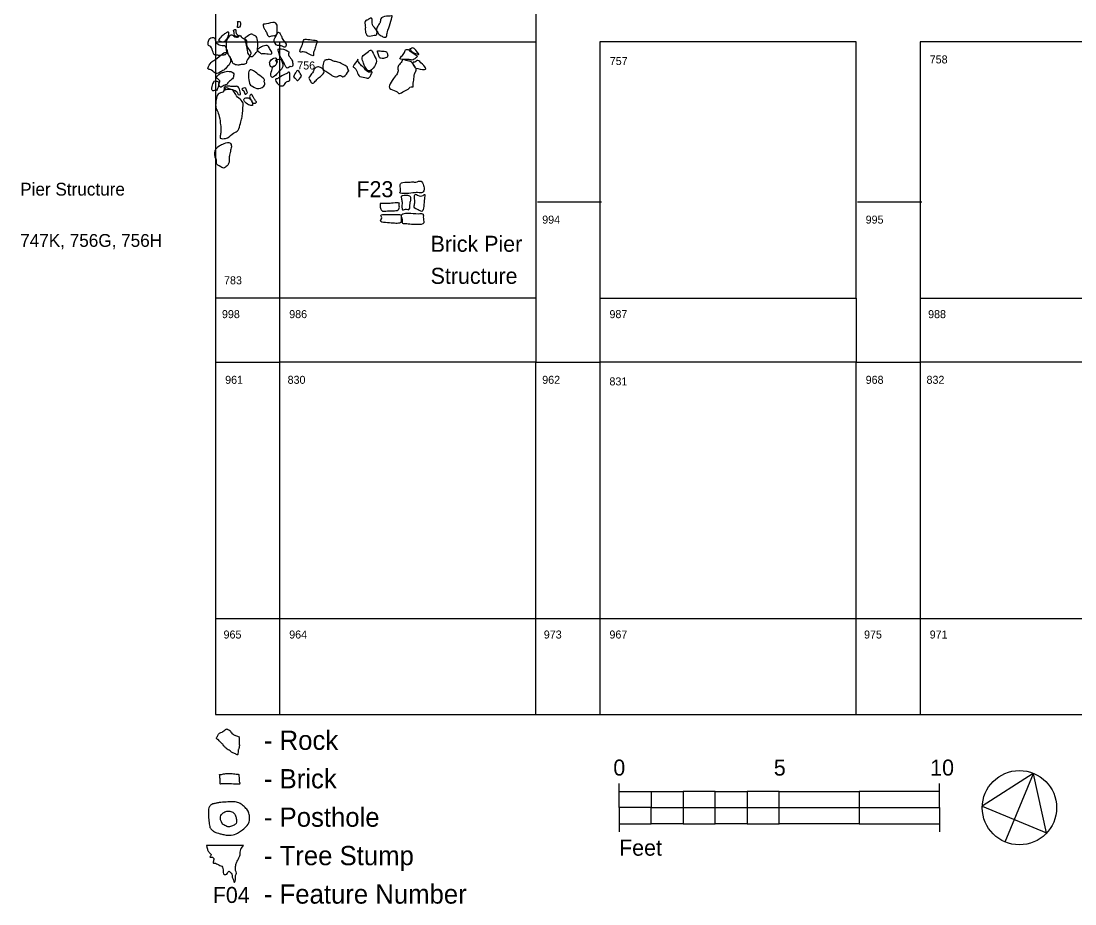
# Model space of a CAD drawing. Extents: x 161.9 to 213.3, y -308.9 to -257.7.
# Drawn here: x 161.93 to 194.83, y -308.91 to -281.35 of the extents above; entities that cross this region are included whole.
import ezdxf

# ---------------------------------------------------------------- set-up
doc = ezdxf.new("R2010")
doc.units = 0
for name, color, linetype in [('exc_ unit #', 7, 'Continuous'), ('Grid', 7, 'Continuous'), ('Labels', 7, 'Continuous'), ('Level 14', 7, 'Continuous'), ('Masonry', 7, 'Continuous'), ('misc postholes', 7, 'Continuous')]:
    doc.layers.add(name, color=color, linetype=linetype)

msp = doc.modelspace()

# ---------------------------------------------------------------- linework, layer by layer
at = {"layer": 'Grid'}
for p, q in [((168, -272), (168, -303)), ((178, -280), (178, -282)), ((170, -282), (170, -292)), ((178.05, -287), (180.05, -287)), ((188.05, -287), (190.05, -287)), ((178, -290), (178, -292)), ((180, -290), (180, -292)), ((188, -290), (188, -292)), ((190, -290), (190, -292)), ((168, -292), (170, -292)), ((178, -292), (180, -292)), ((188, -292), (190, -292)), ((168, -300), (170, -300)), ((178, -300), (180, -300)), ((188, -300), (190, -300)), ((168, -303), (170, -303)), ((178, -303), (180, -303)), ((188, -303), (190, -303))]:
    msp.add_line(p, q, dxfattribs=at)
for points in [[(168, -282), (178, -282), (178, -290), (168, -290)], [(170, -300), (170, -303), (178, -303), (178, -300)], [(180, -300), (180, -303), (188, -303), (188, -300)], [(190, -300), (190, -303), (198, -303), (198, -300)]]:
    msp.add_lwpolyline(points, dxfattribs=at)
for points in [[(180, -282), (180, -290), (188, -290), (188, -282)], [(190, -282), (190, -290), (198, -290), (198, -282)], [(170, -292), (170, -300), (178, -300), (178, -292)], [(180, -292), (180, -300), (188, -300), (188, -292)], [(190, -292), (190, -300), (198, -300), (198, -292)]]:
    msp.add_lwpolyline(points, close=True, dxfattribs=at)
at = {"layer": 'Masonry'}
for points in [[(172.781, -281.297), (172.82, -281.276), (172.915, -281.205), (172.855, -281.49), (173.064, -281.626), (173.032, -281.803), (172.995, -281.777), (172.717, -281.865), (172.668, -281.651), (172.685, -281.514), (172.648, -281.391), (172.683, -281.33), (172.742, -281.318), (172.781, -281.297)], [(173.149, -281.35), (173.156, -281.313), (173.169, -281.196), (173.507, -281.206), (173.527, -281.155), (173.469, -281.421), (173.34, -281.723), (173.357, -281.802), (173.32, -281.876), (173.186, -281.836), (173.255, -281.85), (173.091, -281.787), (173.029, -281.638), (173.008, -281.601), (173.13, -281.42), (173.143, -281.387), (173.149, -281.35)], [(168.21, -282.008), (168.239, -282.013), (168.256, -282.005), (168.294, -281.987), (168.402, -281.832), (168.419, -281.659), (168.341, -281.714), (168.25, -281.762), (168.094, -281.94), (168.084, -281.973), (168.181, -282.002), (168.21, -282.008)], [(168.628, -281.617), (168.623, -281.613), (168.6, -281.6), (168.55, -281.65), (168.586, -281.707), (168.577, -281.795), (168.677, -281.853), (168.715, -281.796), (168.631, -281.751), (168.626, -281.626), (168.632, -281.621), (168.628, -281.617)], [(168.701, -281.363), (168.684, -281.364), (168.695, -281.365), (168.699, -281.473), (168.665, -281.569), (168.768, -281.556), (168.774, -281.467), (168.796, -281.356), (168.718, -281.361), (168.701, -281.363)], [(168.701, -281.363), (168.684, -281.364), (168.695, -281.365), (168.699, -281.473), (168.665, -281.569), (168.768, -281.556), (168.774, -281.467), (168.796, -281.356), (168.718, -281.361), (168.701, -281.363)], [(169.594, -281.442), (169.664, -281.426), (169.893, -281.337), (169.938, -281.549), (169.918, -281.556), (169.921, -281.655), (169.929, -281.78), (169.822, -281.822), (169.805, -281.792), (169.645, -281.869), (169.603, -281.728), (169.547, -281.616), (169.485, -281.558), (169.477, -281.43), (169.525, -281.457), (169.594, -281.442)], [(167.932, -282.365), (167.946, -282.407), (167.971, -282.405), (168.061, -282.426), (168.192, -282.422), (168.323, -282.416), (168.348, -282.324), (168.308, -282.104), (168.256, -282.117), (168.169, -282.117), (167.985, -282.032), (167.994, -281.87), (167.883, -281.857), (167.813, -281.879), (167.767, -282.021), (167.758, -282.122), (167.887, -282.153), (167.918, -282.323), (167.932, -282.365)], [(168.6, -281.842), (168.583, -281.833), (168.55, -281.8), (168.479, -281.751), (168.337, -281.954), (168.345, -282.002), (168.337, -282.254), (168.354, -282.202), (168.414, -282.446), (168.445, -282.455), (168.547, -282.654), (168.533, -282.685), (168.703, -282.747), (168.8, -282.7), (168.871, -282.721), (168.996, -282.653), (168.936, -282.628), (169.123, -282.388), (169.087, -282.297), (168.95, -282.134), (168.987, -281.949), (168.929, -281.915), (168.812, -281.875), (168.737, -281.756), (168.728, -281.864), (168.65, -281.85), (168.617, -281.85), (168.6, -281.842)], [(168.99, -282.273), (168.975, -282.195), (168.891, -281.843), (168.933, -281.886), (169.113, -281.717), (169.216, -281.822), (169.297, -281.818), (169.326, -282.091), (169.32, -282.075), (169.308, -282.324), (169.314, -282.273), (169.159, -282.469), (169.07, -282.472), (168.981, -282.313), (169.005, -282.352), (168.99, -282.273)], [(169.898, -281.798), (169.875, -281.846), (169.816, -281.947), (169.83, -282.013), (169.888, -282.078), (169.882, -282.113), (170.037, -282.122), (170.071, -282.123), (170.165, -282.207), (170.235, -282.063), (170.101, -281.961), (170.064, -281.84), (170.04, -281.78), (169.957, -281.661), (169.922, -281.75), (169.898, -281.798)], [(170.939, -281.933), (170.86, -281.924), (170.739, -281.891), (170.725, -282.086), (170.622, -282.27), (170.634, -282.341), (170.714, -282.303), (170.764, -282.313), (170.89, -282.359), (171.08, -282.478), (171.041, -282.338), (171.127, -282.186), (171.142, -282.053), (171.211, -281.945), (171.018, -281.942), (170.939, -281.933)], [(167.899, -282.612), (167.862, -282.646), (167.745, -282.794), (167.769, -282.877), (167.869, -282.851), (168.021, -283.04), (168.155, -282.934), (168.306, -282.865), (168.317, -282.821), (168.434, -282.705), (168.467, -282.641), (168.483, -282.51), (168.393, -282.41), (168.352, -282.316), (168.245, -282.334), (167.971, -282.591), (167.937, -282.578), (167.899, -282.612)], [(169.436, -282.155), (169.488, -282.132), (169.639, -282.092), (169.678, -282.198), (169.775, -282.339), (169.757, -282.39), (169.677, -282.374), (169.415, -282.364), (169.465, -282.391), (169.286, -282.268), (169.328, -282.23), (169.384, -282.178), (169.436, -282.155)], [(170.261, -282.289), (170.204, -282.25), (169.891, -282.161), (170.004, -282.363), (169.974, -282.402), (170.053, -282.502), (170.054, -282.518), (170.157, -282.689), (170.152, -282.708), (170.212, -282.822), (170.267, -282.823), (170.321, -282.758), (170.409, -282.8), (170.412, -282.674), (170.391, -282.544), (170.232, -282.398), (170.318, -282.329), (170.261, -282.289)], [(170.261, -282.289), (170.204, -282.25), (169.891, -282.161), (170.004, -282.363), (169.974, -282.402), (170.053, -282.502), (170.054, -282.518), (170.157, -282.689), (170.152, -282.708), (170.212, -282.822), (170.267, -282.823), (170.321, -282.758), (170.409, -282.8), (170.412, -282.674), (170.391, -282.544), (170.232, -282.398), (170.318, -282.329), (170.261, -282.289)], [(172.733, -282.334), (172.678, -282.377), (172.536, -282.446), (172.61, -282.64), (172.649, -282.763), (172.75, -282.916), (172.857, -282.924), (173.07, -282.621), (172.982, -282.509), (172.865, -282.186), (172.788, -282.291), (172.733, -282.334)], [(173.138, -282.287), (173.087, -282.282), (173.029, -282.267), (173.093, -282.41), (173.11, -282.528), (173.288, -282.516), (173.401, -282.476), (173.353, -282.336), (173.336, -282.294), (173.189, -282.291), (173.138, -282.287)], [(174.068, -282.29), (174.026, -282.259), (174.077, -282.246), (173.907, -282.225), (173.905, -282.377), (173.771, -282.481), (173.727, -282.561), (174.039, -282.538), (174.137, -282.583), (174.2, -282.546), (174.28, -282.484), (174.331, -282.434), (174.11, -282.321), (174.068, -282.29)], [(174.096, -282.215), (174.116, -282.206), (174.163, -282.162), (174.241, -282.248), (174.387, -282.426), (174.3, -282.371), (174.214, -282.366), (174.115, -282.29), (174.044, -282.216), (174.076, -282.224), (174.096, -282.215)], [(169.919, -282.623), (169.923, -282.57), (169.885, -282.437), (169.67, -282.611), (169.7, -282.706), (169.692, -282.727), (169.743, -282.814), (169.86, -282.756), (169.915, -282.676), (169.919, -282.623)], [(169.919, -282.623), (169.923, -282.57), (169.885, -282.437), (169.67, -282.611), (169.7, -282.706), (169.692, -282.727), (169.743, -282.814), (169.86, -282.756), (169.915, -282.676), (169.919, -282.623)], [(169.729, -283.001), (169.722, -283.065), (169.755, -283.163), (169.936, -282.988), (169.932, -282.97), (169.987, -282.929), (170.133, -282.776), (170.074, -282.618), (170.046, -282.544), (169.977, -282.54), (169.872, -282.559), (169.879, -282.602), (169.933, -282.627), (169.881, -282.746), (169.789, -282.75), (169.8, -282.78), (169.737, -282.937), (169.729, -283.001)], [(169.729, -283.001), (169.722, -283.065), (169.755, -283.163), (169.936, -282.988), (169.932, -282.97), (169.987, -282.929), (170.133, -282.776), (170.074, -282.618), (170.046, -282.544), (169.977, -282.54), (169.872, -282.559), (169.879, -282.602), (169.933, -282.627), (169.881, -282.746), (169.789, -282.75), (169.8, -282.78), (169.737, -282.937), (169.729, -283.001)], [(171.458, -282.564), (171.491, -282.558), (171.575, -282.537), (171.623, -282.578), (171.666, -282.614), (171.829, -282.621), (171.951, -282.698), (172.139, -282.773), (172.129, -282.927), (172.197, -282.86), (171.982, -283.161), (171.904, -283), (171.783, -283.125), (171.627, -283.051), (171.501, -282.955), (171.376, -282.885), (171.329, -282.827), (171.379, -282.575), (171.426, -282.57), (171.458, -282.564)], [(172.428, -282.572), (172.454, -282.527), (172.417, -282.532), (172.501, -282.705), (172.621, -282.793), (172.635, -282.819), (172.795, -282.988), (172.86, -282.91), (172.918, -282.915), (172.789, -283.164), (172.737, -283.117), (172.474, -283.104), (172.427, -282.934), (172.324, -282.766), (172.261, -282.798), (172.402, -282.616), (172.428, -282.572)], [(173.951, -282.587), (173.983, -282.6), (174.05, -282.6), (174.05, -282.6), (174.129, -282.626), (174.163, -282.713), (174.289, -282.847), (174.254, -282.922), (174.266, -282.896), (174.181, -283.063), (174.216, -283.067), (174.16, -283.316), (174.174, -283.415), (174.175, -283.396), (174.039, -283.414), (174.077, -283.456), (173.887, -283.535), (173.72, -283.649), (173.709, -283.565), (173.441, -283.474), (173.397, -283.396), (173.557, -283.126), (173.686, -282.995), (173.708, -282.882), (173.666, -282.774), (173.811, -282.649), (173.853, -282.519), (173.918, -282.573), (173.951, -282.587)], [(174.283, -282.586), (174.304, -282.573), (174.351, -282.587), (174.565, -282.796), (174.598, -282.897), (174.175, -282.813), (174.25, -282.776), (174.158, -282.722), (174.161, -282.614), (174.224, -282.666), (174.262, -282.599), (174.283, -282.586)], [(168.158, -283.417), (168.183, -283.417), (168.25, -283.35), (168.384, -283.33), (168.365, -283.265), (168.567, -283.145), (168.545, -283.116), (168.606, -282.949), (168.362, -282.903), (168.219, -282.965), (168.147, -282.971), (167.996, -283.125), (168.023, -283.124), (168.114, -283.19), (168.15, -283.25), (168.1, -283.3), (168.1, -283.35), (168.133, -283.417), (168.158, -283.417)], [(169.052, -282.903), (169.067, -282.875), (169.112, -282.879), (169.178, -282.885), (169.309, -283.007), (169.576, -283.185), (169.482, -283.238), (169.593, -283.347), (169.338, -283.506), (169.135, -283.376), (169.05, -283.329), (169.018, -283.049), (169.036, -282.932), (169.052, -282.903)], [(170.226, -282.991), (170.243, -282.974), (170.315, -282.889), (170.319, -283.086), (170.318, -283.194), (170.319, -283.229), (170.214, -283.222), (170.128, -283.381), (170.071, -283.37), (169.995, -283.377), (169.855, -283.218), (169.873, -283.151), (169.915, -283.168), (170.018, -283.096), (170.211, -282.988), (170.208, -283.007), (170.226, -282.991)], [(170.515, -282.944), (170.53, -282.923), (170.572, -282.86), (170.628, -282.956), (170.655, -283.026), (170.708, -283.059), (170.589, -283.194), (170.548, -283.239), (170.495, -283.117), (170.413, -283.105), (170.482, -282.985), (170.5, -282.965), (170.515, -282.944)], [(171.072, -282.89), (171.08, -282.871), (171.043, -282.894), (171.162, -282.758), (171.276, -282.796), (171.373, -282.853), (171.375, -282.921), (171.406, -282.954), (171.279, -283.089), (171.158, -283.159), (171.067, -283.313), (170.974, -283.274), (170.91, -283.129), (170.901, -283.13), (170.999, -283.004), (171.065, -282.908), (171.072, -282.89)], [(167.905, -283.35), (167.888, -283.409), (167.86, -283.562), (168.011, -283.499), (168.047, -283.543), (168.113, -283.292), (168.082, -283.222), (167.997, -283.231), (167.961, -283.21), (167.922, -283.291), (167.905, -283.35)], [(167.905, -283.35), (167.888, -283.409), (167.86, -283.562), (168.011, -283.499), (168.047, -283.543), (168.113, -283.292), (168.082, -283.222), (167.997, -283.231), (167.961, -283.21), (167.922, -283.291), (167.905, -283.35)], [(168.08, -283.637), (168.122, -283.596), (168.273, -283.576), (168.23, -283.51), (168.516, -283.466), (168.593, -283.57), (168.67, -283.727), (168.86, -283.861), (168.864, -283.982), (168.842, -284.23), (168.824, -284.383), (168.775, -284.524), (168.72, -284.807), (168.575, -284.824), (168.371, -285.026), (168.149, -285.03), (168.132, -284.98), (168.157, -284.887), (168.174, -284.708), (168.153, -284.563), (168.108, -284.244), (168.026, -284.11), (167.994, -283.981), (168.018, -283.821), (168.037, -283.678), (168.08, -283.637)], [(168.317, -283.439), (168.302, -283.459), (168.264, -283.56), (168.262, -283.412), (168.325, -283.38), (168.482, -283.39), (168.615, -283.406), (168.718, -283.362), (168.774, -283.595), (168.799, -283.644), (168.693, -283.67), (168.682, -283.534), (168.474, -283.476), (168.355, -283.437), (168.332, -283.418), (168.317, -283.439)], [(168.317, -283.439), (168.302, -283.459), (168.264, -283.56), (168.262, -283.412), (168.325, -283.38), (168.482, -283.39), (168.615, -283.406), (168.718, -283.362), (168.774, -283.595), (168.799, -283.644), (168.693, -283.67), (168.682, -283.534), (168.474, -283.476), (168.355, -283.437), (168.332, -283.418), (168.317, -283.439)], [(168.882, -283.532), (168.862, -283.498), (168.789, -283.483), (168.878, -283.441), (168.944, -283.421), (168.997, -283.593), (169.008, -283.575), (168.911, -283.684), (168.902, -283.565), (168.882, -283.532)], [(168.882, -283.532), (168.862, -283.498), (168.789, -283.483), (168.878, -283.441), (168.944, -283.421), (168.997, -283.593), (169.008, -283.575), (168.911, -283.684), (168.902, -283.565), (168.882, -283.532)], [(169.061, -283.712), (169.059, -283.675), (169.119, -283.64), (169.13, -283.643), (169.165, -283.682), (169.207, -283.786), (169.262, -283.861), (169.311, -283.881), (169.179, -283.944), (169.129, -283.863), (169.062, -283.749), (169.061, -283.712)], [(169.018, -283.75), (169.009, -283.745), (169.05, -283.75), (168.939, -283.736), (168.893, -283.785), (168.87, -283.823), (168.984, -283.958), (169.151, -284.002), (169.163, -283.98), (169.139, -283.862), (169.101, -283.781), (169.026, -283.756), (169.018, -283.75)], [(168.417, -285.142), (168.367, -285.133), (168.2, -285.2), (168.1, -285.25), (168.05, -285.3), (167.994, -285.36), (167.971, -285.496), (167.983, -285.596), (168.055, -285.731), (167.993, -285.814), (168.235, -285.941), (168.268, -285.948), (168.398, -285.849), (168.426, -285.758), (168.423, -285.65), (168.436, -285.524), (168.46, -285.471), (168.473, -285.351), (168.499, -285.261), (168.5, -285.25), (168.467, -285.15), (168.417, -285.142)], [(174.029, -286.379), (173.957, -286.382), (173.744, -286.383), (173.768, -286.527), (173.792, -286.69), (173.696, -286.728), (174.058, -286.747), (174.266, -286.689), (174.445, -286.738), (174.528, -286.629), (174.498, -286.489), (174.444, -286.302), (174.232, -286.398), (174.175, -286.363), (174.101, -286.376), (174.029, -286.379)], [(173.811, -286.909), (173.801, -286.871), (173.77, -286.797), (173.922, -286.806), (174.088, -286.786), (174.112, -286.934), (174.065, -287.011), (174.076, -287.293), (173.929, -287.186), (173.812, -287.308), (173.827, -287.024), (173.82, -286.947), (173.811, -286.909)], [(174.4, -286.815), (174.342, -286.809), (174.203, -286.693), (174.218, -286.913), (174.221, -287.065), (174.189, -287.174), (174.241, -287.205), (174.401, -287.286), (174.478, -287.315), (174.512, -287.074), (174.521, -286.832), (174.555, -286.727), (174.459, -286.82), (174.4, -286.815)], [(173.706, -287.024), (173.751, -287.025), (173.728, -287.052), (173.729, -287.067), (173.76, -287.255), (173.589, -287.274), (173.419, -287.275), (173.213, -287.294), (173.199, -287.282), (173.125, -287.167), (173.147, -287.045), (173.133, -287.051), (173.358, -287.053), (173.461, -287.042), (173.662, -287.022), (173.706, -287.024)], [(173.377, -287.386), (173.312, -287.386), (173.101, -287.382), (173.236, -287.492), (173.082, -287.633), (173.391, -287.648), (173.586, -287.669), (173.769, -287.666), (173.801, -287.617), (173.785, -287.504), (173.817, -287.386), (173.682, -287.394), (173.495, -287.384), (173.443, -287.387), (173.377, -287.386)], [(173.97, -287.348), (173.934, -287.35), (173.755, -287.352), (173.858, -287.565), (173.809, -287.694), (173.969, -287.679), (174.152, -287.706), (174.556, -287.716), (174.468, -287.511), (174.511, -287.344), (174.362, -287.376), (173.973, -287.341), (174.006, -287.346), (173.97, -287.348)]]:
    msp.add_open_spline(points, degree=3, dxfattribs=at)
at = {"layer": 'misc postholes'}
for p, q in [((192.658, -306.976), (193.544, -304.834)), ((180.601, -305.404), (180.601, -305.154)), ((180.601, -305.404), (180.601, -305.154)), ((190.601, -305.404), (190.601, -305.154)), ((190.601, -305.404), (190.601, -305.154)), ((181.601, -305.404), (182.601, -305.404)), ((181.601, -305.404), (182.601, -305.404)), ((183.601, -305.404), (184.601, -305.404)), ((183.601, -305.404), (184.601, -305.404)), ((185.601, -305.404), (188.101, -305.404)), ((185.601, -305.404), (188.101, -305.404)), ((190.601, -305.904), (190.601, -306.654)), ((190.601, -305.904), (190.601, -306.654)), ((168.222, -306.416), (168.222, -306.417)), ((180.601, -306.404), (180.601, -306.654)), ((180.601, -306.404), (180.601, -306.654)), ((182.601, -306.404), (183.601, -306.404)), ((182.601, -306.404), (183.601, -306.404)), ((184.601, -306.404), (185.601, -306.404)), ((184.601, -306.404), (185.601, -306.404)), ((188.101, -306.404), (190.601, -306.404)), ((188.101, -306.404), (190.601, -306.404)), ((168.868, -307.089), (167.722, -307.089))]:
    msp.add_line(p, q, dxfattribs=at)
for points in [[(193.535, -304.843), (191.938, -305.86), (193.946, -306.691), (193.537, -304.848)], [(180.601, -305.904), (180.601, -306.404), (181.601, -306.404)], [(180.601, -305.904), (180.601, -306.404), (181.601, -306.404)]]:
    msp.add_lwpolyline(points, dxfattribs=at)
for points in [[(180.601, -305.404), (181.601, -305.404), (181.601, -305.904), (180.601, -305.904)], [(182.601, -305.904), (183.601, -305.904), (183.601, -305.404), (182.601, -305.404)], [(184.601, -305.904), (185.601, -305.904), (185.601, -305.404), (184.601, -305.404)], [(188.101, -305.904), (190.601, -305.904), (190.601, -305.404), (188.101, -305.404)], [(188.101, -305.904), (190.601, -305.904), (190.601, -305.404), (188.101, -305.404)], [(181.601, -305.904), (182.601, -305.904), (182.601, -306.404), (181.601, -306.404)], [(183.601, -305.904), (184.601, -305.904), (184.601, -306.404), (183.601, -306.404)], [(185.601, -305.904), (188.101, -305.904), (188.101, -306.404), (185.601, -306.404)]]:
    msp.add_lwpolyline(points, close=True, dxfattribs=at)
msp.add_circle((193.102, -305.905), 1.16, dxfattribs=at)
for points in [[(168.736, -304.025), (168.739, -304.01), (168.75, -303.944), (168.74, -303.937), (168.738, -303.883), (168.738, -303.805), (168.738, -303.762), (168.738, -303.701), (168.756, -303.701), (168.692, -303.678), (168.608, -303.642), (168.59, -303.641), (168.554, -303.614), (168.49, -303.579), (168.474, -303.507), (168.414, -303.477), (168.36, -303.452), (168.346, -303.444), (168.32, -303.468), (168.254, -303.5), (168.208, -303.561), (168.124, -303.555), (168.066, -303.664), (168.062, -303.682), (168.022, -303.729), (168.03, -303.74), (168.054, -303.781), (168.092, -303.767), (168.094, -303.805), (168.19, -303.896), (168.228, -303.922), (168.236, -303.966), (168.326, -304.038), (168.35, -304.072), (168.436, -304.118), (168.472, -304.145), (168.494, -304.173), (168.54, -304.185), (168.6, -304.216), (168.638, -304.24), (168.676, -304.257), (168.686, -304.263), (168.692, -304.247), (168.698, -304.232), (168.708, -304.102), (168.714, -304.096), (168.73, -304.036), (168.733, -304.041), (168.736, -304.025)], [(168.558, -305.17), (168.616, -305.174), (168.816, -305.191), (168.72, -305.082), (168.746, -305.034), (168.73, -304.963), (168.73, -304.885), (168.732, -304.862), (168.688, -304.864), (168.596, -304.849), (168.534, -304.84), (168.406, -304.841), (168.32, -304.841), (168.252, -304.847), (168.178, -304.872), (168.132, -304.878), (168.124, -304.853), (168.134, -304.949), (168.142, -304.996), (168.142, -305.11), (168.148, -305.159), (168.132, -305.171), (168.226, -305.154), (168.278, -305.163), (168.332, -305.161), (168.386, -305.163), (168.43, -305.165), (168.47, -305.163), (168.501, -305.165), (168.558, -305.17)], [(167.793, -305.911), (167.803, -305.882), (167.84, -305.813), (167.916, -305.787), (168.016, -305.763), (168.114, -305.745), (168.218, -305.735), (168.3, -305.73), (168.368, -305.726), (168.51, -305.722), (168.648, -305.723), (168.81, -305.783), (168.924, -305.9), (169.03, -306.012), (169.062, -306.146), (169.07, -306.312), (169.014, -306.454), (168.826, -306.607), (168.732, -306.678), (168.558, -306.767), (168.312, -306.763), (168.192, -306.73), (168.088, -306.702), (168, -306.676), (167.938, -306.64), (167.87, -306.594), (167.806, -306.491), (167.804, -306.419), (167.792, -306.313), (167.782, -306.203), (167.776, -306.096), (167.78, -306.023), (167.782, -305.985), (167.783, -305.94), (167.793, -305.911)], [(168.222, -306.417), (168.152, -306.316), (168.142, -306.171), (168.226, -306.061), (168.354, -306.009), (168.482, -306.009), (168.592, -306.078), (168.638, -306.181), (168.656, -306.31), (168.656, -306.404), (168.556, -306.468), (168.478, -306.492), (168.44, -306.506)], [(168.44, -306.506), (168.398, -306.509), (168.346, -306.487), (168.286, -306.466), (168.248, -306.435), (168.222, -306.416)], [(167.722, -307.089), (167.736, -307.16), (167.745, -307.23), (167.797, -307.304), (167.898, -307.384), (167.796, -307.445), (167.869, -307.454), (167.911, -307.435), (167.953, -307.492), (167.932, -307.552), (167.931, -307.599), (167.916, -307.655), (168.003, -307.629), (168.063, -307.675), (168.132, -307.708), (168.206, -307.724), (168.234, -307.801), (168.238, -307.879), (168.235, -307.987), (168.324, -307.998), (168.375, -307.957), (168.408, -307.855), (168.459, -307.924), (168.523, -307.965), (168.511, -308.084), (168.559, -308.151), (168.591, -308.293), (168.639, -308.105), (168.613, -308.024), (168.674, -307.945), (168.617, -307.869), (168.621, -307.769), (168.634, -307.648), (168.692, -307.547), (168.742, -307.447), (168.775, -307.377), (168.771, -307.294), (168.783, -307.215), (168.805, -307.162), (168.868, -307.089)]]:
    msp.add_open_spline(points, degree=3, dxfattribs=at)

# ---------------------------------------------------------------- texts
at = {"layer": 'exc_ unit #'}
for s, p in [('756', (170.551, -282.864)), ('757', (180.31, -282.725)), ('758', (190.3, -282.675)), ('994', (178.2, -287.675)), ('995', (188.3, -287.675)), ('783', (168.265, -289.569)), ('998', (168.2, -290.625)), ('986', (170.3, -290.625)), ('987', (180.3, -290.625)), ('988', (190.25, -290.625)), ('961', (168.3, -292.675)), ('830', (170.25, -292.675)), ('962', (178.2, -292.675)), ('831', (180.3, -292.725)), ('968', (188.3, -292.675)), ('832', (190.2, -292.675)), ('965', (168.25, -300.625)), ('964', (170.3, -300.625)), ('973', (178.25, -300.625)), ('967', (180.3, -300.625)), ('975', (188.25, -300.625)), ('971', (190.3, -300.625))]:
    msp.add_text(s, height=0.25, dxfattribs=at).set_placement(p)
at = {"layer": 'Labels'}
for s, p in [('Pier Structure', (161.9, -286.8)), ('747K, 756G, 756H', (161.9, -288.4))]:
    msp.add_text(s, height=0.4, dxfattribs=at).set_placement(p)
at = {"layer": 'Level 14'}
for s, p in [('F23', (172.4, -286.85)), ('Brick Pier', (174.716, -288.555)), ('Structure', (174.716, -289.555))]:
    msp.add_text(s, height=0.5, dxfattribs=at).set_placement(p)
at = {"layer": 'misc postholes'}
for s, height, p in [('- Rock', 0.6, (169.51, -304.1)), ('- Brick', 0.6, (169.51, -305.3)), ('0', 0.5, (180.421, -304.904)), ('0', 0.5, (180.421, -304.904)), ('5', 0.5, (185.432, -304.904)), ('5', 0.5, (185.432, -304.904)), ('10', 0.5, (190.315, -304.904)), ('10', 0.5, (190.315, -304.904)), ('- Posthole', 0.6, (169.51, -306.5)), ('Feet', 0.5, (180.601, -307.404)), ('Feet', 0.5, (180.601, -307.404)), ('- Tree Stump', 0.6, (169.51, -307.7)), ('- Feature Number', 0.6, (169.51, -308.9)), ('F04', 0.5, (167.913, -308.879))]:
    msp.add_text(s, height=height, dxfattribs=at).set_placement(p)

doc.saveas('drawing.dxf')
